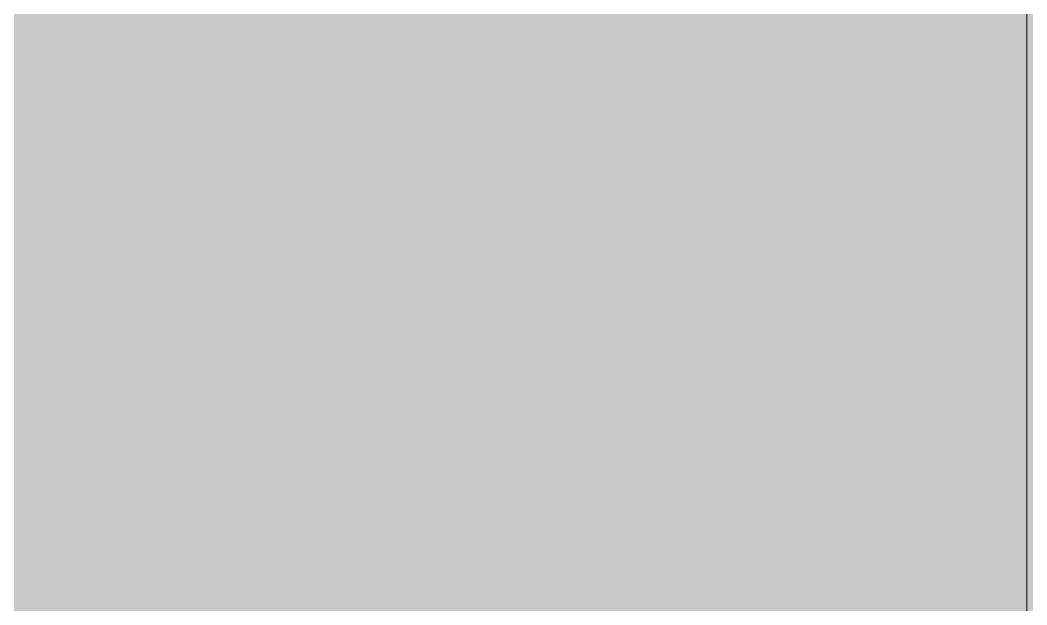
# Model space of a CAD drawing. Header units: millimetres. Extents: x 81773 to 282675, y -8553 to 29000.
# Drawn here: x 117048.2943 to 117048.55, y 171.2736 to 171.4221 of the extents above; entities that cross this region are included whole.
import ezdxf

# ---------------------------------------------------------------- set-up
doc = ezdxf.new("R2010")
doc.units = ezdxf.units.MM
doc.layers.add('A-GENM-3', color=7, linetype='Continuous', lineweight=9, true_color=0x004000)
doc.layers.add('Знаки', color=7, linetype='Continuous', lineweight=9)

# ---------------------------------------------------------------- blocks, each defined once
blk = doc.blocks.new('Плинтус - Плинтус темный _ст_школа_-33053054-План раскладки напольных покрытий 3 этажа в осях 23-33')
at = {"layer": 'A-GENM-3'}
h = blk.add_hatch(color=256, dxfattribs=at)
h.paths.add_polyline_path([(8262.56887, -1.5), (8262.56887, 0), (8261.00011, 0), (8261.00011, -1.5)])
h.paths.add_polyline_path([(7400.75899, -1.5), (7400.75899, 0), (7399.55004, 0), (7399.55004, -1.5)])
h.paths.add_polyline_path([(10565.75894, -1.5), (10565.75894, 0), (10541.24118, 0), (10541.24118, -1.5)])
blk = doc.blocks.new('Зашивка без перфорации М3 - М3_26-V60-План раскладки напольных покрытий 3 этажа в осях 23-33')
at = {"layer": 'Знаки'}
blk.add_hatch(color=256, dxfattribs=at).paths.add_polyline_path([(279.5932, 171.10897), (-430, 171.10897), (-430, -179.93543), (660.24112, -179.93543), (660.24112, 171.10897), (597.9041, 171.10897)])
blk.add_line((-430, 171.10897), (-430, -179.93543), dxfattribs=at)

msp = doc.modelspace()

# ---------------------------------------------------------------- block references
at = {"layer": 'A-GENM-3'}
msp.add_blockref('Плинтус - Плинтус темный _ст_школа_-33053054-План раскладки напольных покрытий 3 этажа в осях 23-33', (109648.99994, 171.50001), dxfattribs=at)
at = {"layer": 'Знаки', "rotation": 180}
msp.add_blockref('Зашивка без перфорации М3 - М3_26-V60-План раскладки напольных покрытий 3 этажа в осях 23-33', (116618.54998, 341.10898), dxfattribs=at)

doc.saveas('drawing.dxf')
